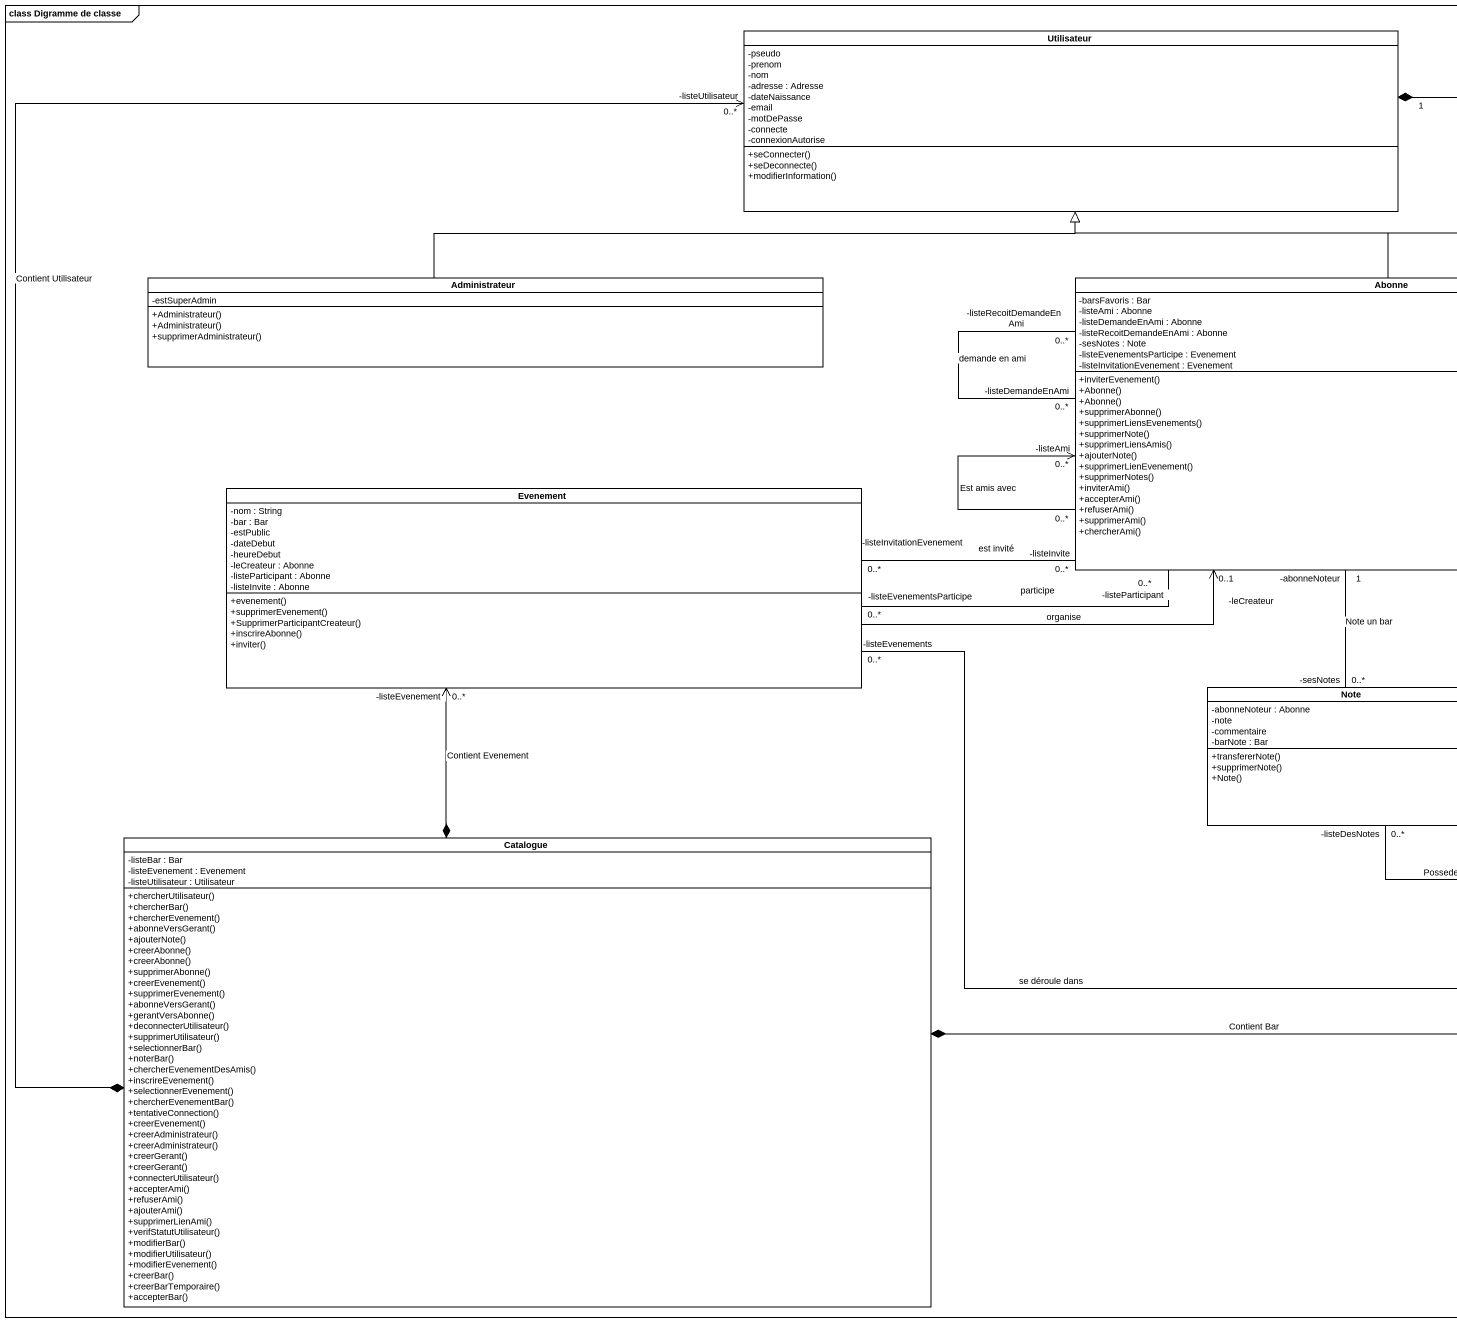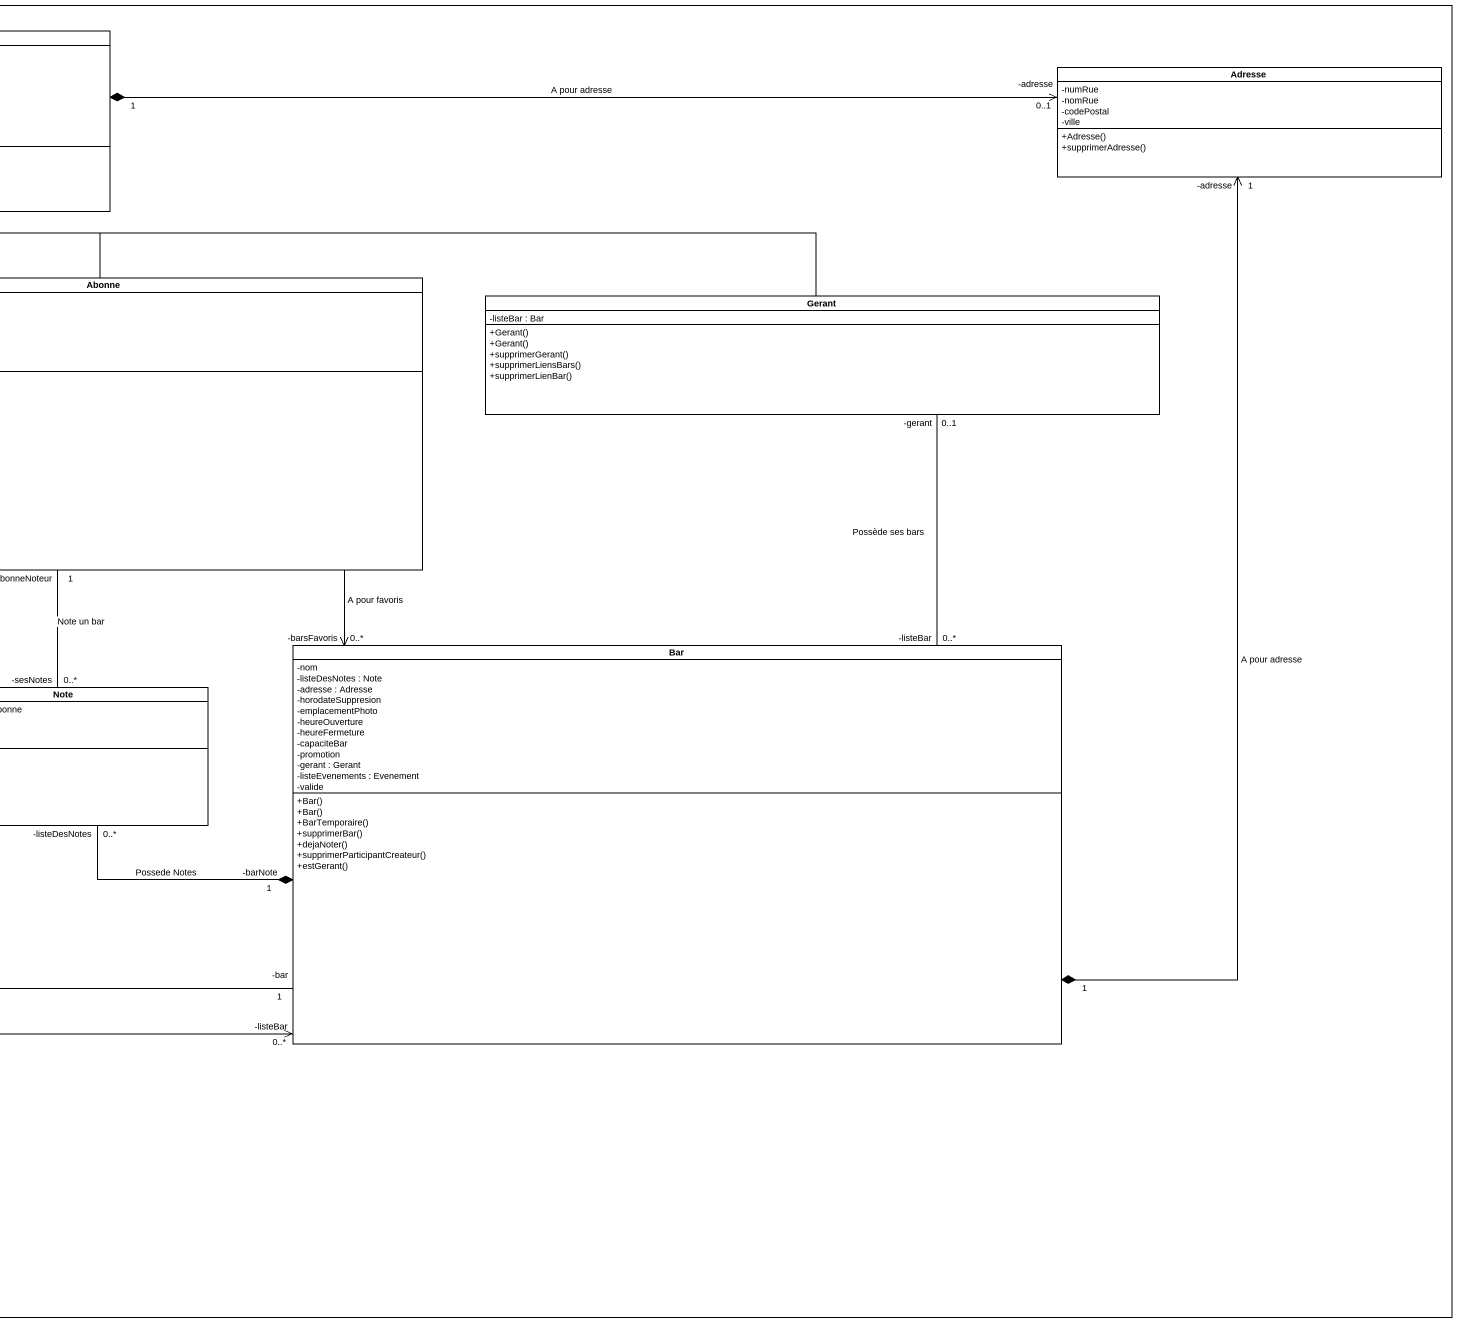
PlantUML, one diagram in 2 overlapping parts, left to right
@startuml
mainframe class Digramme de classe
hide circle
hide empty members
skinparam classAttributeIconSize 0
class Utilisateur {
  -pseudo
  -prenom
  -nom
  -adresse : Adresse
  -dateNaissance
  -email
  -motDePasse
  -connecte
  -connexionAutorise
  +seConnecter()
  +seDeconnecte()
  +modifierInformation()
}
class Adresse {
  -numRue
  -nomRue
  -codePostal
  -ville
  +Adresse()
  +supprimerAdresse()
}
class Administrateur {
  -estSuperAdmin
  +Administrateur()
  +Administrateur()
  +supprimerAdministrateur()
}
class Abonne {
  -barsFavoris : Bar
  -listeAmi : Abonne
  -listeDemandeEnAmi : Abonne
  -listeRecoitDemandeEnAmi : Abonne
  -sesNotes : Note
  -listeEvenementsParticipe : Evenement
  -listeInvitationEvenement : Evenement
  +inviterEvenement()
  +Abonne()
  +Abonne()
  +supprimerAbonne()
  +supprimerLiensEvenements()
  +supprimerNote()
  +supprimerLiensAmis()
  +ajouterNote()
  +supprimerLienEvenement()
  +supprimerNotes()
  +inviterAmi()
  +accepterAmi()
  +refuserAmi()
  +supprimerAmi()
  +chercherAmi()
}
class Gerant {
  -listeBar : Bar
  +Gerant()
  +Gerant()
  +supprimerGerant()
  +supprimerLiensBars()
  +supprimerLienBar()
}
class Evenement {
  -nom : String
  -bar : Bar
  -estPublic
  -dateDebut
  -heureDebut
  -leCreateur : Abonne
  -listeParticipant : Abonne
  -listeInvite : Abonne
  +evenement()
  +supprimerEvenement()
  +SupprimerParticipantCreateur()
  +inscrireAbonne()
  +inviter()
}
class Bar {
  -nom
  -listeDesNotes : Note
  -adresse : Adresse
  -horodateSuppresion
  -emplacementPhoto
  -heureOuverture
  -heureFermeture
  -capaciteBar
  -promotion
  -gerant : Gerant
  -listeEvenements : Evenement
  -valide
  +Bar()
  +Bar()
  +BarTemporaire()
  +supprimerBar()
  +dejaNoter()
  +supprimerParticipantCreateur()
  +estGerant()
}
class "Note" as Note_ {
  -abonneNoteur : Abonne
  -note
  -commentaire
  -barNote : Bar
  +transfererNote()
  +supprimerNote()
  +Note()
}
class Catalogue {
  -listeBar : Bar
  -listeEvenement : Evenement
  -listeUtilisateur : Utilisateur
  +chercherUtilisateur()
  +chercherBar()
  +chercherEvenement()
  +abonneVersGerant()
  +ajouterNote()
  +creerAbonne()
  +creerAbonne()
  +supprimerAbonne()
  +creerEvenement()
  +supprimerEvenement()
  +abonneVersGerant()
  +gerantVersAbonne()
  +deconnecterUtilisateur()
  +supprimerUtilisateur()
  +selectionnerBar()
  +noterBar()
  +chercherEvenementDesAmis()
  +inscrireEvenement()
  +selectionnerEvenement()
  +chercherEvenementBar()
  +tentativeConnection()
  +creerEvenement()
  +creerAdministrateur()
  +creerAdministrateur()
  +creerGerant()
  +creerGerant()
  +connecterUtilisateur()
  +accepterAmi()
  +refuserAmi()
  +ajouterAmi()
  +supprimerLienAmi()
  +verifStatutUtilisateur()
  +modifierBar()
  +modifierUtilisateur()
  +modifierEvenement()
  +creerBar()
  +creerBarTemporaire()
  +accepterBar()
}
Utilisateur "1" *-right-> "0..1\n-adresse" Adresse : A pour adresse
Administrateur -right-|> Utilisateur
Abonne -up-|> Utilisateur
Abonne "0..*" --> "0..*\n-listeAmi" Abonne : Est amis avec
Abonne "-listeRecoitDemandeEnAmi\n0..*" -- "-listeDemandeEnAmi\n0..*" Abonne : demande en ami
Abonne "-listeInvite\n0..*" -left- "0..*\n-listeInvitationEvenement" Evenement : est invité
Abonne --> "0..*\n-barsFavoris" Bar : A pour favoris
Gerant -left-|> Utilisateur
Gerant "0..1\n-gerant" -- "0..*\n-listeBar" Bar : Possède ses bars
Evenement -right-> "-leCreateur\n0..1" Abonne : organise
Evenement "-listeEvenementsParticipe\n0..*" -right- "-listeParticipant\n0..*" Abonne : participe
Evenement "-listeEvenements\n0..*" -right- "-bar\n1" Bar : se déroule dans
Bar "1" *-up-> "1\n-adresse" Adresse : A pour adresse
Bar "1\n-barNote" *-left- "0..*\n-listeDesNotes" Note_ : Possede Notes
Note_ "0..*\n-sesNotes" -up- "-abonneNoteur\n1" Abonne : Note un bar
Catalogue *-up-> "0..*\n-listeUtilisateur" Utilisateur : Contient Utilisateur
Catalogue *-up-> "0..*\n-listeEvenement" Evenement : Contient Evenement
Catalogue *-right-> "0..*\n-listeBar" Bar : Contient Bar
@enduml
